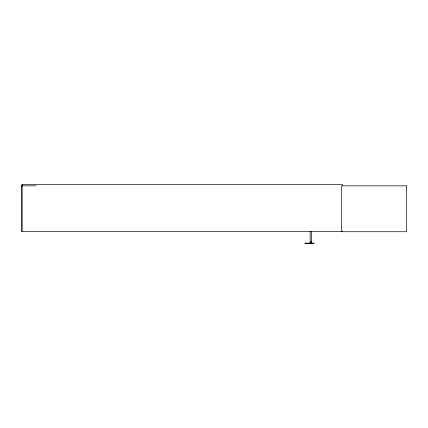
<?xml version="1.0" encoding="UTF-8"?>
<svg xmlns="http://www.w3.org/2000/svg" width="428" height="428" viewBox="0 0 428 428"><rect width="100%" height="100%" fill="white"/><g stroke="black" fill="none" stroke-linecap="round" stroke-linejoin="round"><path stroke-width="0.64" d="M22.738 184.987L21.4 184.987L21.4 231.35L342.678 231.35M21.4 185.848L36.08 185.848M310.118 241.964L311.557 241.964L311.557 243.109M342.416 185.848L342.416 184.505L22.154 184.505L22.154 231.35M311.509 231.313L311.509 243.109M311.028 243.109L311.028 243.495M310.648 243.109L310.648 243.495M310.166 231.313L310.166 243.109M406.6 185.848L341.662 185.848L341.662 231.735L406.6 231.735L406.6 185.848M314.013 243.109L304.832 243.109L304.832 243.495L314.013 243.495L314.013 243.109"/></g></svg>
